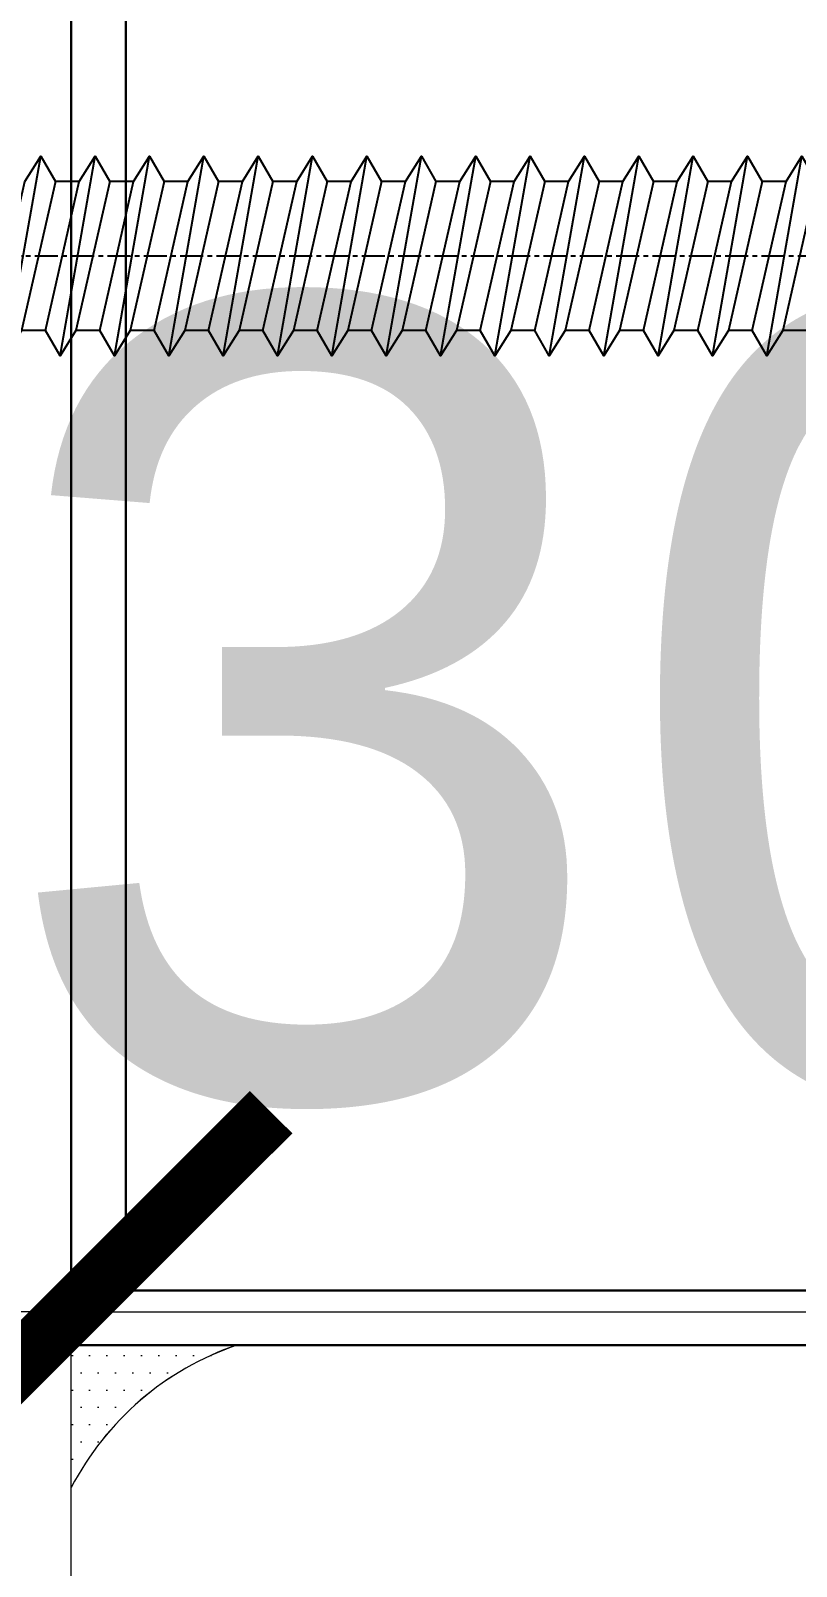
# Model space of a CAD drawing. Header units: millimetres. Extents: x -547695 to 905972, y -1055718 to 167349.
# Drawn here: x -516265.3 to -516113.6, y -1036739.5 to -1036435 of the extents above; entities that cross this region are included whole.
import ezdxf

# ---------------------------------------------------------------- set-up
doc = ezdxf.new("R2010")
doc.units = ezdxf.units.MM
doc.linetypes.add('View-XTD-CT Cua$0$View-XĐL-CT Cửa$0$CENTER', pattern=[2, 1.25, -0.25, 0.25, -0.25])
doc.layers.get('DEFPOINTS').update_dxf_attribs({"color": 1, "lineweight": 25})
for name, color, linetype, lineweight in [('View-XTD-CT Cua$0$View-XĐL-CT Cửa$0$Hatch - Vietduc', 250, 'Continuous', 5), ('View-XTD-CT Cua$0$View-XĐL-CT Cửa$0$KT-Dim', 5, 'Continuous', 15), ('View-XTD-CT Cua$0$View-XĐL-CT Cửa$0$KT-NetThay', 7, 'Continuous', 18), ('View-XTD-CT Cua$0$View-XĐL-CT Cửa$0$Profile - Vietduc', 14, 'Continuous', 30)]:
    doc.layers.add(name, color=color, linetype=linetype, lineweight=lineweight)
doc.layers.add('View-XTD-CT Cua$0$View-XĐL-CT Cửa$0$Screw', color=253, linetype='Continuous')
doc.styles.add('View-XTD-CT Cua$0$View-XĐL-CT Cửa$0$GM-Arial', font='arial.ttf')
doc.dimstyles.new('View-XTD-CT Cua$0$View-XĐL-CT Cửa$0$GM_DIM50', dxfattribs={"dimscale": 0.5, "dimtxt": 220, "dimasz": 110, "dimexe": 66, "dimexo": 0, "dimgap": 55, "dimtad": 1, "dimdec": 0, "dimzin": 0, "dimdsep": 46, "dimtxsty": 'View-XTD-CT Cua$0$View-XĐL-CT Cửa$0$GM-Arial', "dimblk": 'View-XTD-CT Cua$0$View-XĐL-CT Cửa$0$_ArchTick', "dimcen": 150, "dimdle": 66, "dimclrd": 256, "dimclre": 256, "dimclrt": 6, "dimadec": 0, "dimazin": 0, "dimtfac": 1, "dimtdec": 0, "dimtix": 1, "dimtmove": 2, "dimatfit": 3, "dimfxl": 1, "dimtvp": 0.833333, "dimtolj": 1, "dimtzin": 0, "dimarcsym": 0})

# ---------------------------------------------------------------- blocks, each defined once
blk = doc.blocks.new('View-XTD-CT Cua$0$View-XĐL-CT Cửa$0$_ArchTick')
at = {"color": 0, "linetype": 'ByBlock', "const_width": 0.15}
blk.add_lwpolyline([(-0.5, -0.5), (0.5, 0.5)], dxfattribs=at)
blk = doc.blocks.new('*D245')
at = {"layer": 'DEFPOINTS', "color": 0, "transparency": 16777216}
for p in [(-3949.14, 1534.81), (-4099.14, 1421.09), (-3949.14, 1108.8)]:
    blk.add_point(p, dxfattribs=at)
at = {"layer": 'View-XTD-CT Cua$0$View-XĐL-CT Cửa$0$KT-Dim', "lineweight": -2, "transparency": 16777216}
for p, q in [((-4099.14, 1421.09), (-4099.14, 1567.81)), ((-3949.14, 1108.8), (-3949.14, 1567.81)), ((-4099.14, 1534.81), (-4154.14, 1534.81)), ((-4099.14, 1534.81), (-3949.14, 1534.81)), ((-3949.14, 1534.81), (-3894.14, 1534.81))]:
    blk.add_line(p, q, dxfattribs=at)
at = {"layer": 'View-XTD-CT Cua$0$View-XĐL-CT Cửa$0$KT-Dim', "lineweight": -2, "transparency": 16777216, "xscale": 55, "yscale": 55, "zscale": 55}
blk.add_blockref('View-XTD-CT Cua$0$View-XĐL-CT Cửa$0$_ArchTick', (-4099.14, 1534.81), dxfattribs=at)
at = {"layer": 'View-XTD-CT Cua$0$View-XĐL-CT Cửa$0$KT-Dim', "lineweight": -2, "transparency": 16777216, "xscale": 55, "yscale": 55, "zscale": 55, "rotation": 180}
blk.add_blockref('View-XTD-CT Cua$0$View-XĐL-CT Cửa$0$_ArchTick', (-3949.14, 1534.81), dxfattribs=at)
at = {"layer": 'View-XTD-CT Cua$0$View-XĐL-CT Cửa$0$KT-Dim', "color": 6, "transparency": 16777216, "insert": (-4024.14, 1618.51), "char_height": 110, "attachment_point": 5, "style": 'View-XTD-CT Cua$0$View-XĐL-CT Cửa$0$GM-Arial'}
blk.add_mtext('\\A1;30', dxfattribs=at)
blk = doc.blocks.new('View-XTD-CT Cua$0$View-XĐL-CT Cửa$0$hex. head sd. 5.5x50 (elev)')
at = {"layer": 'View-XTD-CT Cua$0$View-XĐL-CT Cửa$0$Screw'}
for points in [[(11.859, -2.75), (12.261, -2.052), (11.33, 2.052), (10.892, 2.75), (10.489, 2.052), (11.421, -2.052), (11.859, -2.75), (10.892, 2.75)], [(13.355, -2.75), (13.758, -2.052), (12.826, 2.052), (12.388, 2.75), (11.985, 2.052), (12.917, -2.052), (13.355, -2.75), (12.388, 2.75)], [(14.851, -2.75), (15.254, -2.052), (14.322, 2.052), (13.884, 2.75), (13.482, 2.052), (14.413, -2.052), (14.851, -2.75), (13.884, 2.75)], [(16.348, -2.75), (16.75, -2.052), (15.819, 2.052), (15.381, 2.75), (14.978, 2.052), (15.91, -2.052), (16.348, -2.75), (15.381, 2.75)], [(17.844, -2.75), (18.247, -2.052), (17.315, 2.052), (16.877, 2.75), (16.474, 2.052), (17.406, -2.052), (17.844, -2.75), (16.877, 2.75)], [(19.34, -2.75), (19.743, -2.052), (18.812, 2.052), (18.373, 2.75), (17.971, 2.052), (18.902, -2.052), (19.34, -2.75), (18.373, 2.75)], [(20.837, -2.75), (21.239, -2.052), (20.308, 2.052), (19.87, 2.75), (19.467, 2.052), (20.399, -2.052), (20.837, -2.75), (19.87, 2.75)], [(22.333, -2.75), (22.736, -2.052), (21.804, 2.052), (21.366, 2.75), (20.963, 2.052), (21.895, -2.052), (22.333, -2.75), (21.366, 2.75)], [(23.829, -2.75), (24.232, -2.052), (23.301, 2.052), (22.863, 2.75), (22.46, 2.052), (23.391, -2.052), (23.829, -2.75), (22.863, 2.75)], [(25.326, -2.75), (25.728, -2.052), (24.797, 2.052), (24.359, 2.75), (23.956, 2.052), (24.888, -2.052), (25.326, -2.75), (24.359, 2.75)], [(26.822, -2.75), (27.225, -2.052), (26.293, 2.052), (25.855, 2.75), (25.453, 2.052), (26.384, -2.052), (26.822, -2.75), (25.855, 2.75)], [(28.318, -2.75), (28.721, -2.052), (27.79, 2.052), (27.352, 2.75), (26.949, 2.052), (27.88, -2.052), (28.318, -2.75), (27.352, 2.75)], [(29.815, -2.75), (30.218, -2.052), (29.286, 2.052), (28.848, 2.75), (28.445, 2.052), (29.377, -2.052), (29.815, -2.75), (28.848, 2.75)], [(31.311, -2.75), (31.714, -2.052), (30.782, 2.052), (30.344, 2.75), (29.942, 2.052), (30.873, -2.052), (31.311, -2.75), (30.344, 2.75)], [(32.807, -2.75), (33.21, -2.052), (32.279, 2.052), (31.841, 2.75), (31.438, 2.052), (32.369, -2.052), (32.807, -2.75), (31.841, 2.75)], [(11.33, 2.052), (11.985, 2.052)], [(12.826, 2.052), (13.482, 2.052)], [(14.322, 2.052), (14.978, 2.052)], [(15.819, 2.052), (16.474, 2.052)], [(17.315, 2.052), (17.971, 2.052)], [(18.812, 2.052), (19.467, 2.052)], [(20.308, 2.052), (20.963, 2.052)], [(21.804, 2.052), (22.46, 2.052)], [(23.301, 2.052), (23.956, 2.052)], [(24.797, 2.052), (25.453, 2.052)], [(26.293, 2.052), (26.949, 2.052)], [(27.79, 2.052), (28.445, 2.052)], [(29.286, 2.052), (29.942, 2.052)], [(30.782, 2.052), (31.438, 2.052)], [(10.765, -2.052), (11.421, -2.052)], [(12.261, -2.052), (12.917, -2.052)], [(13.758, -2.052), (14.413, -2.052)], [(15.254, -2.052), (15.91, -2.052)], [(16.75, -2.052), (17.406, -2.052)], [(18.247, -2.052), (18.902, -2.052)], [(19.743, -2.052), (20.399, -2.052)], [(21.239, -2.052), (21.895, -2.052)], [(22.736, -2.052), (23.391, -2.052)], [(24.232, -2.052), (24.888, -2.052)], [(25.728, -2.052), (26.384, -2.052)], [(27.225, -2.052), (27.88, -2.052)], [(28.721, -2.052), (29.377, -2.052)], [(30.218, -2.052), (30.873, -2.052)], [(31.714, -2.052), (32.369, -2.052)]]:
    blk.add_lwpolyline(points, dxfattribs=at)
at = {"layer": 'View-XTD-CT Cua$0$View-XĐL-CT Cửa$0$Screw', "linetype": 'View-XTD-CT Cua$0$View-XĐL-CT Cửa$0$CENTER', "ltscale": 0.5}
blk.add_lwpolyline([(52, 0), (-7.451, 0)], dxfattribs=at)
blk = doc.blocks.new('View-XTD-CT Cua$0$View-XĐL-CT Cửa$0$A$C77827696')
at = {"layer": 'View-XTD-CT Cua$0$View-XĐL-CT Cửa$0$Hatch - Vietduc'}
h = blk.add_hatch(dxfattribs=at)
h.set_pattern_fill('DOTS', color=256, scale=1.5)
h.set_pattern_definition([(0, (97547.557, 964743.5134), (1.190625, 2.38125), [0, -2.38125])])
edge = h.paths.add_edge_path()
edge.add_line((-4099.14, 1510.62), (-4099.14, 1530.23))
edge.add_line((-4099.14, 1530.23), (-4076.35, 1530.23))
edge.add_arc((-4063.35, 1492.07), 40.31, 108.807, 152.6031)
blk.add_lwpolyline([(-4349.36, 726.93), (-4099.14, 726.93), (-4099.14, 1924.84), (-4349.36, 1924.84)], close=True, dxfattribs=at)
blk.add_lwpolyline([(-4099.14, 1510.62), (-4099.14, 1530.23), (-4076.35, 1530.23, 0.193457)], format="xyb", close=True, dxfattribs=at)
blk.add_arc((-4063.35, 1492.07), 40.31, 108.807, 152.6031, dxfattribs=at)
at = {"layer": 'View-XTD-CT Cua$0$View-XĐL-CT Cửa$0$Profile - Vietduc'}
for points in [[(-4099.14, 1830.23), (-3949.14, 1830.23), (-3949.14, 1530.23), (-4099.14, 1530.23)], [(-4091.64, 1822.73), (-3956.64, 1822.73), (-3956.64, 1537.73), (-4091.64, 1537.73)]]:
    blk.add_lwpolyline(points, close=True, dxfattribs=at)
at = {"layer": 'View-XTD-CT Cua$0$View-XĐL-CT Cửa$0$Screw', "xscale": -4.999999999999999, "yscale": 4.999999999999999, "zscale": 4.999999999999999}
blk.add_blockref('View-XTD-CT Cua$0$View-XĐL-CT Cửa$0$hex. head sd. 5.5x50 (elev)', (-3944.14, 1680.23), dxfattribs=at)
at = {"layer": 'View-XTD-CT Cua$0$View-XĐL-CT Cửa$0$KT-Dim'}
dim = blk.add_linear_dim(base=(-3949.14, 1534.81), p1=(-4099.14, 1421.09), p2=(-3949.14, 1108.8), text='30', dimstyle='View-XTD-CT Cua$0$View-XĐL-CT Cửa$0$GM_DIM50', dxfattribs=at)
dim.commit()
dim.dimension.update_dxf_attribs({"geometry": '*D245', "text_midpoint": (-4024.14, 1618.51)})

msp = doc.modelspace()

# ---------------------------------------------------------------- block references
at = {"layer": 'View-XTD-CT Cua$0$View-XĐL-CT Cửa$0$KT-NetThay', "xscale": 1.44, "yscale": 1.44, "zscale": 1.44}
msp.add_blockref('View-XTD-CT Cua$0$View-XĐL-CT Cửa$0$A$C77827696', (-510354.47, -1038899.17), dxfattribs=at)

doc.saveas('drawing.dxf')
